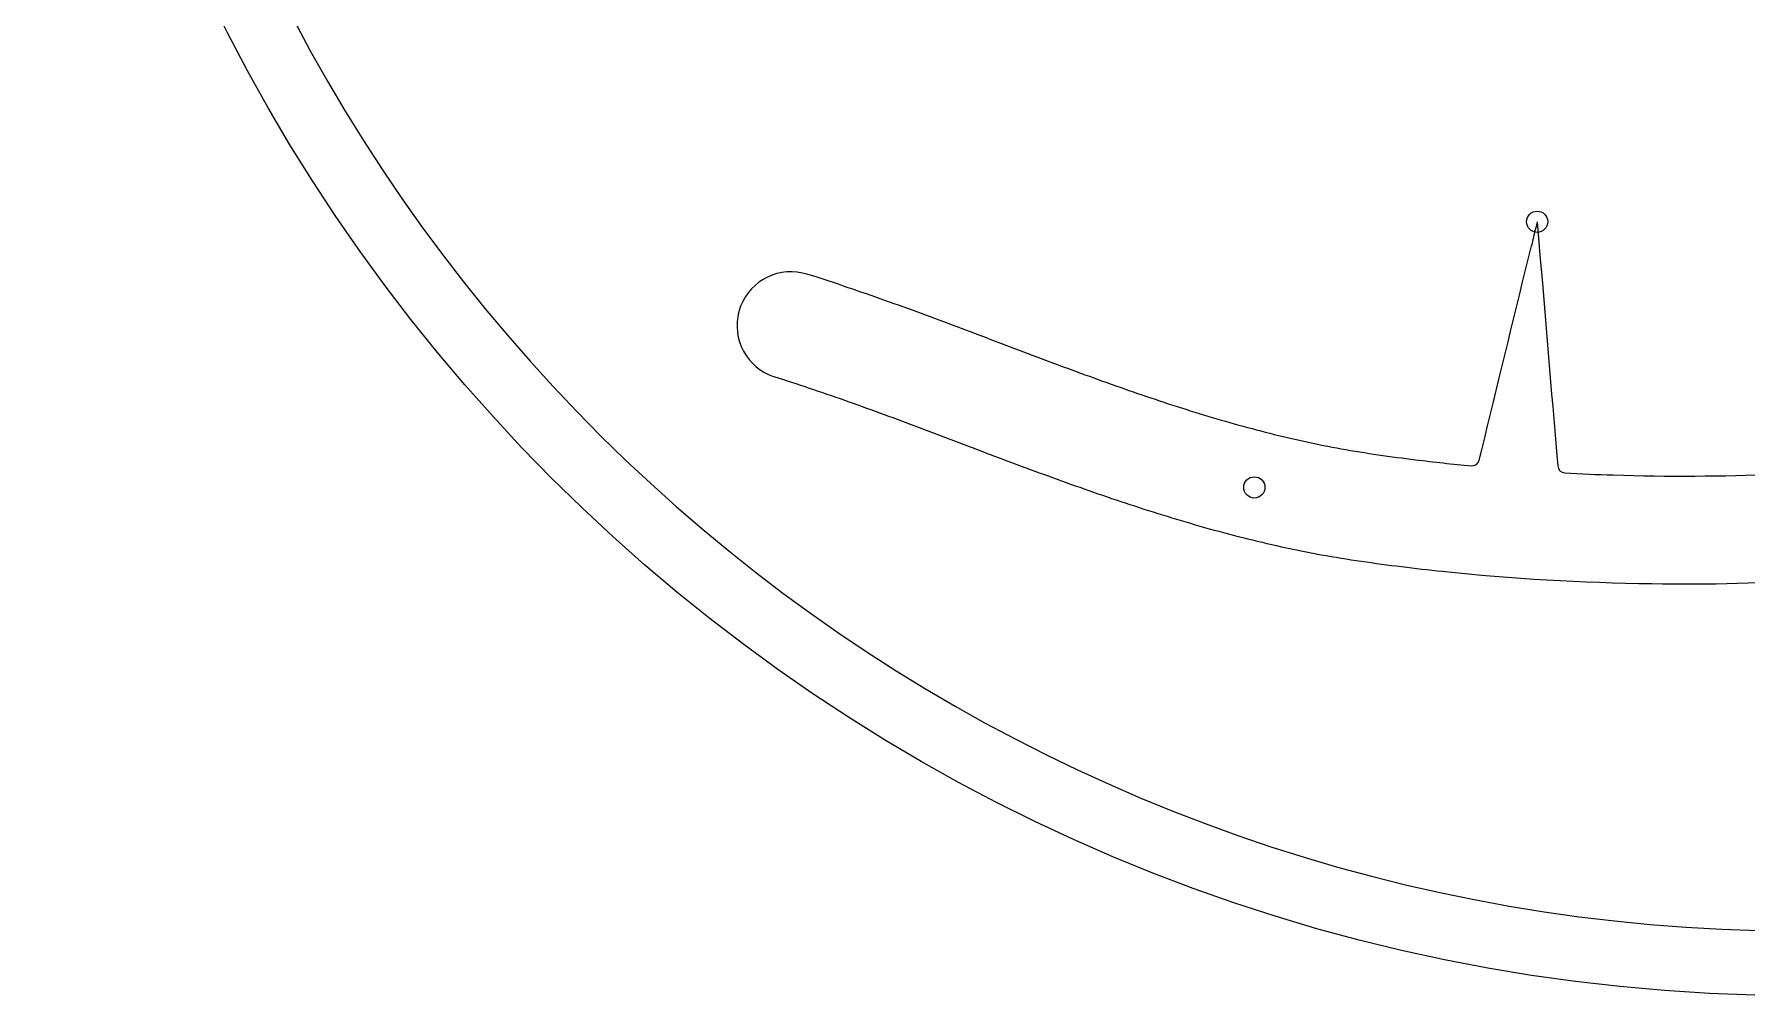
# Model space of a CAD drawing. Header units: millimetres. Extents: x -58 to 58, y -58 to 58.
# Drawn here: x -58.5 to -1.8, y -58.5 to -26.7 of the extents above; entities that cross this region are included whole.
import ezdxf

# ---------------------------------------------------------------- set-up
doc = ezdxf.new("R2010")
doc.units = ezdxf.units.MM
for name, color, linetype in [('CUT_INNER', 6, 'Continuous'), ('CUT_OUTER', 1, 'Continuous'), ('ENGRAVE', 7, 'Continuous')]:
    doc.layers.add(name, color=color, linetype=linetype)

msp = doc.modelspace()

# ---------------------------------------------------------------- linework, layer by layer
at = {"layer": 'CUT_INNER'}
for points in [[(-8.719, -32.886), (-8.718, -32.89), (-8.684, -33.291), (-8.65, -33.699), (-8.616, -34.106), (-8.548, -34.921), (-8.513, -35.328), (-8.479, -35.735), (-8.445, -36.142), (-8.411, -36.55), (-8.342, -37.364), (-8.308, -37.772), (-8.274, -38.179), (-8.239, -38.586), (-8.205, -38.994), (-8.171, -39.401), (-8.137, -39.808), (-8.102, -40.215), (-8.068, -40.623), (-8.039, -40.965)], [(-10.635, -40.771), (-10.552, -40.431), (-10.456, -40.033), (-10.359, -39.636), (-10.166, -38.842), (-9.973, -38.047), (-9.78, -37.253), (-9.684, -36.856), (-9.587, -36.459), (-9.394, -35.664), (-9.298, -35.267), (-9.201, -34.87), (-9.105, -34.473), (-9.008, -34.076), (-8.912, -33.678)]]:
    msp.add_lwpolyline(points, dxfattribs=at)
for centre, radius, start, end in [((0, 0), 56.36, 118.1258, 268.5733), ((700.954, -205.914), 730.462, 166.29778, 166.361792), ((-33.438, -36.322), 1.783, 77.5096, 251.8179), ((-36.731, -48.461), 14.359, 69.4652, 75.1564), ((-62.786, -127.305), 97.387, 69.8653, 71.38234), ((-112.13, -261.892), 240.735, 69.26632, 69.86517), ((141.628, 408.435), 476.015, 249.2649, 249.56556), ((16.592, 72.84), 117.885, 249.56549, 250.76608), ((-56.195, -108.165), 73.578, 70.51432, 72.43883), ((-0.239, 24.602), 66.795, 250.7665, 252.86696), ((-76.68, -165.982), 134.917, 69.45275, 70.50359), ((-363.277, -930.611), 951.492, 69.302529, 69.453014), ((-6.123, 5.517), 46.823, 252.8684, 255.8416), ((-8.636, -4.428), 36.566, 255.8471, 259.6474), ((41.262, 140.123), 193.114, 249.30367, 250.05234), ((-7.666, 2.247), 43.306, 259.9717, 263.2545), ((-6.333, 9.822), 50.987, 262.7674, 264.8599), ((-10.878, -40.712), 0.25, 264.5369, 346.3458), ((5.758, 42.305), 89.052, 250.0534, 251.69633), ((-7.79, -40.945), 0.25, 184.8055, 266.6097), ((-5.021, 3.69), 44.97, 266.4502, 268.5006), ((-3.863, 30.856), 72.158, 268.14617, 272.43554), ((-3.779, 13.48), 58.69, 251.69837, 254.22138), ((-7.61, -0.067), 44.612, 254.2252, 257.6012), ((-9.263, -7.566), 36.933, 257.6083, 261.7734), ((-4.42, 26.594), 71.435, 261.84882, 264.01835), ((-3.855, 32.063), 76.932, 264.02419, 269.20807), ((-3.845, 29.414), 74.284, 269.17225, 273.55064)]:
    msp.add_arc(centre, radius, start, end, dxfattribs=at)
at = {"layer": 'CUT_OUTER'}
msp.add_circle((0, 0), 58.5, dxfattribs=at)
at = {"layer": 'ENGRAVE'}
for centre in [(-8.719, -32.884), (-18.087, -41.677)]:
    msp.add_circle(centre, 0.351, dxfattribs=at)

doc.saveas('drawing.dxf')
